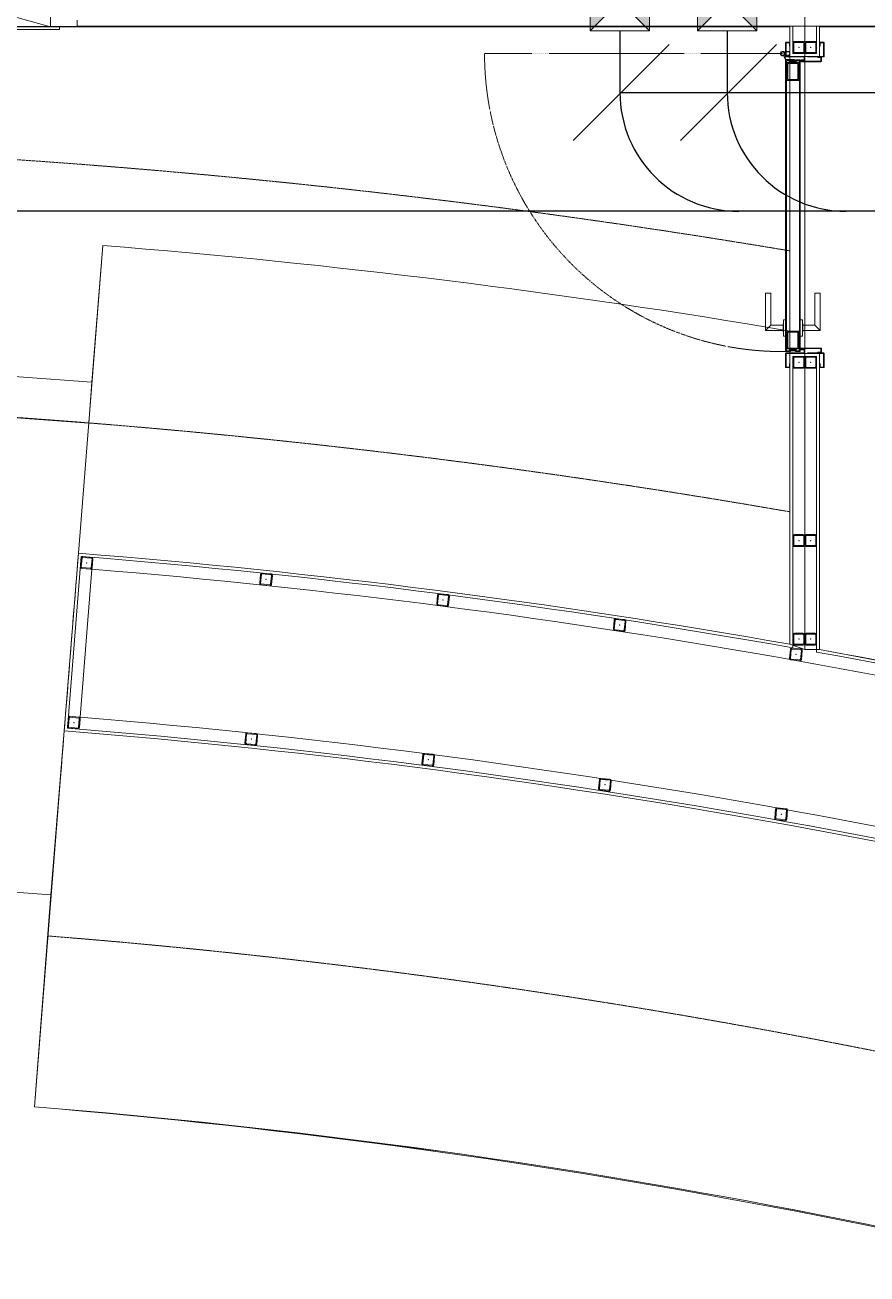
# Model space of a CAD drawing. Extents: x -2749 to 23780, y -1311 to 8245.
# Drawn here: x 4269.9 to 4553.5, y 1943 to 2363.6 of the extents above; entities that cross this region are included whole.
import ezdxf

# ---------------------------------------------------------------- set-up
doc = ezdxf.new("R2010")
doc.units = 0
doc.header["$MEASUREMENT"] = 0
doc.linetypes.add('DOT2', pattern=[0.125, 0, -0.125])
doc.linetypes.add('HIDDEN', pattern=[0.375, 0.25, -0.125])
doc.layers.get('0').update_dxf_attribs({"color": 9, "lineweight": 9})
for name, color, linetype, lineweight in [('06B', 9, 'Continuous', 9), ('06C', 9, 'Continuous', 9), ('06D', 9, 'Continuous', 9), ('10', 9, 'Continuous', 9), ('11', 9, 'Continuous', 9), ('14', 9, 'Continuous', 9), ('20', 9, 'DOT2', 9), ('30', 251, 'Continuous', 9), ('32-ekipman', 9, 'Continuous', 9), ('35', 9, 'Continuous', 9), ('40', 9, 'Continuous', 9), ('40B', 9, 'Continuous', 9), ('E-MODÜL HATTI', 6, 'Continuous', 30), ('E-YAZI', 7, 'Continuous', 30), ('H-DAMPER', 1, 'Continuous', 13)]:
    doc.layers.add(name, color=color, linetype=linetype, lineweight=lineweight)

# ---------------------------------------------------------------- blocks, each defined once
blk = doc.blocks.new('gr-p-barel kilitli kapı kolu')
at = {"flags": 128}
for points in [[(-0.9, 0.8), (-0.9, 4.9), (-11.7, 4.9), (-11.7, 6.7), (0.9, 6.7), (0.9, 0.8)], [(-0.8, 5), (0.8, 6.6)]]:
    blk.add_lwpolyline(points, dxfattribs=at)
blk.add_lwpolyline([(-2.75, 0), (-2.75, 0.7), (2.75, 0.7), (2.75, 0)])
blk.add_lwpolyline([(-1.3, 0.7), (1.3, 0.7), (1.3, 0.8), (-1.3, 0.8)], close=True)
blk = doc.blocks.new('prf-scr2')
at = {"linetype": 'DOT2', "ltscale": 10}
blk.add_line((0, 0.19), (0, -1.06), dxfattribs=at)
for p, q in [((0.09, -0.24), (-0.09, -0.2)), ((-0.09, -0.24), (0.09, -0.28)), ((0.09, -0.32), (-0.09, -0.28)), ((-0.09, -0.32), (0.09, -0.36)), ((0.09, -0.4), (-0.09, -0.36)), ((-0.09, -0.4), (0.09, -0.44)), ((0.09, -0.48), (-0.09, -0.44)), ((-0.09, -0.48), (0.09, -0.52)), ((0.09, -0.56), (-0.09, -0.52)), ((-0.09, -0.56), (0.09, -0.6)), ((0.09, -0.64), (-0.09, -0.6)), ((-0.09, -0.64), (0.09, -0.68)), ((0.09, -0.72), (-0.09, -0.68)), ((-0.09, -0.72), (0.09, -0.76)), ((0.06, -0.84), (-0.08, -0.76)), ((-0.07, -0.8), (0.06, -0.84)), ((0.09, -0.17), (0, -0.15)), ((0, -0.18), (0.09, -0.2))]:
    blk.add_line(p, q)
blk.add_lwpolyline([(0.23, 0), (-0.23, 0), (-0.23, -0.01), (-0.12, -0.14), (0.12, -0.14), (0.23, -0.01), (0.23, 0)], close=True)
for points in [[(0.23, -0.01), (-0.23, -0.01)], [(-0.09, -0.14), (-0.09, -0.2), (-0.12, -0.22), (-0.12, -0.23), (-0.09, -0.24), (-0.09, -0.28), (-0.12, -0.3), (-0.12, -0.31), (-0.09, -0.32), (-0.09, -0.36), (-0.12, -0.38), (-0.12, -0.39), (-0.09, -0.4), (-0.09, -0.44), (-0.12, -0.46), (-0.12, -0.46), (-0.09, -0.48), (-0.09, -0.52), (-0.12, -0.54), (-0.12, -0.54), (-0.09, -0.56), (-0.09, -0.6), (-0.12, -0.62), (-0.12, -0.62), (-0.09, -0.64), (-0.09, -0.68), (-0.12, -0.69), (-0.12, -0.7), (-0.09, -0.72), (-0.09, -0.73), (-0.08, -0.76), (-0.1, -0.77), (-0.1, -0.78), (-0.07, -0.8), (-0.01, -0.94), (0, -0.95), (0.01, -0.94), (0.08, -0.76), (0.09, -0.76), (0.12, -0.74), (0.12, -0.73), (0.09, -0.72), (0.09, -0.68), (0.12, -0.66), (0.12, -0.66), (0.09, -0.64), (0.09, -0.6), (0.12, -0.58), (0.12, -0.58), (0.09, -0.56), (0.09, -0.52), (0.12, -0.5), (0.12, -0.5), (0.09, -0.48), (0.09, -0.44), (0.12, -0.43), (0.12, -0.42), (0.09, -0.4), (0.09, -0.36), (0.12, -0.35), (0.12, -0.34), (0.09, -0.32), (0.09, -0.28), (0.12, -0.27), (0.12, -0.26), (0.09, -0.24), (0.09, -0.2), (0.12, -0.19), (0.12, -0.18), (0.09, -0.17), (0.09, -0.14)]]:
    blk.add_lwpolyline(points)
blk = doc.blocks.new('K-SAC-01')
at = {"layer": '10'}
for points in [[(-4.6, 11.2, -0.414214), (-4.5, 11.3), (-0.1, 11.3, -0.414214), (0, 11.2), (0, 5.9), (0.2, 5.9), (0.2, 11.2, 0.414214), (-0.1, 11.5), (-4.5, 11.5, 0.414214), (-4.8, 11.2), (-4.8, 10.3, 0.414214), (-4.5, 10), (-3.4, 10), (-3.4, 10.2), (-4.5, 10.2, -0.414214), (-4.6, 10.3)], [(0.2, 10.3, -0.414214), (0.5, 10.6), (1.5, 10.6, -0.414214), (1.8, 10.3), (1.8, 3.9, -0.414214), (1.5, 3.6, -0.414214), (1.2, 3.9), (1.2, 4.8), (0.2, 4.8), (0.2, -1.2, -0.414214), (-0.1, -1.5), (-4.5, -1.5, -0.414214), (-4.8, -1.2), (-4.8, -0.3, -0.414214), (-4.5, 0), (-3.4, 0), (-3.4, -0.2), (-4.5, -0.2, 0.414214), (-4.6, -0.3), (-4.6, -1.2, 0.414214), (-4.5, -1.3), (-0.1, -1.3, 0.414214), (0, -1.2), (0, 5), (1.4, 5), (1.4, 3.9, 0.414214), (1.5, 3.8, 0.414214), (1.6, 3.9), (1.6, 10.3, 0.414214), (1.5, 10.4), (0.5, 10.4, 0.414214), (0.4, 10.3), (0.4, 9.4), (0.2, 9.4)], [(99.8, 10.3, 0.414214), (99.5, 10.6), (98.5, 10.6, 0.414214), (98.2, 10.3), (98.2, 3.9, 0.414214), (98.5, 3.6, 0.414214), (98.8, 3.9), (98.8, 4.8), (99.8, 4.8), (99.8, -1.2, 0.414214), (100.1, -1.5), (104.5, -1.5, 0.414214), (104.8, -1.2), (104.8, -0.3, 0.414214), (104.5, 0), (103.4, 0), (103.4, -0.2), (104.5, -0.2, -0.414214), (104.6, -0.3), (104.6, -1.2, -0.414214), (104.5, -1.3), (100.1, -1.3, -0.414214), (100, -1.2), (100, 5), (98.6, 5), (98.6, 3.9, -0.414214), (98.5, 3.8, -0.414214), (98.4, 3.9), (98.4, 10.3, -0.414214), (98.5, 10.4), (99.5, 10.4, -0.414214), (99.6, 10.3), (99.6, 9.4), (99.8, 9.4)], [(104.6, 11.2, 0.414214), (104.5, 11.3), (100.1, 11.3, 0.414214), (100, 11.2), (100, 5.9), (99.8, 5.9), (99.8, 11.2, -0.414214), (100.1, 11.5), (104.5, 11.5, -0.414214), (104.8, 11.2), (104.8, 10.3, -0.414214), (104.5, 10), (103.4, 10), (103.4, 10.2), (104.5, 10.2, 0.414214), (104.6, 10.3)], [(-0.38, -2.01), (1, -1.37), (1, 1.5), (1.2, 1.5), (1.2, -1.5), (-0.27, -2.18, -14.796002)]]:
    blk.add_lwpolyline(points, format="xyb", close=True, dxfattribs=at)
for points in [[(98.8, 0.15), (98.8, 2.15), (99.1, 2.15), (99.1, 3.19), (1.5, 3.19), (1.5, 2.15), (1.8, 2.15), (1.8, 0.15), (1.5, 0.15), (1.5, 1.85), (1.2, 1.85), (1.2, 3.49), (99.4, 3.49), (99.4, 1.85), (99.1, 1.85), (99.1, 0.15)], [(98.8, 2.15), (98.8, 0.15), (99.4, 0.15), (99.4, -1.5), (1.2, -1.5), (1.2, 0.15), (1.8, 0.15), (1.8, 2.15), (2.1, 2.15), (2.1, -0.15), (1.5, -0.15), (1.5, -1.2), (99.1, -1.2), (99.1, -0.15), (98.5, -0.15), (98.5, 2.15), (98.8, 2.15)]]:
    blk.add_lwpolyline(points, dxfattribs=at)
for points in [[(2.1, 3), (8.1, 3), (8.1, -1), (2.1, -1)], [(2.4, 2.7), (7.8, 2.7), (7.8, -0.7), (2.4, -0.7)], [(98.5, 3), (92.5, 3), (92.5, -1), (98.5, -1)], [(98.2, 2.7), (92.8, 2.7), (92.8, -0.7), (98.2, -0.7)]]:
    blk.add_lwpolyline(points, close=True, dxfattribs=at)
blk.add_circle((-0.95, -2.5), 0.55, dxfattribs=at)
at = {"layer": '20', "linetype": 'HIDDEN'}
for points in [[(-0.2, -1.3), (-0.2, 0), (-1.7, 0), (-1.7, -1.3)], [(-0.4, -1.99), (-0.4, -0.2), (-1.5, -0.2), (-1.5, -1.99)]]:
    blk.add_lwpolyline(points, dxfattribs=at)
at = {"layer": '20'}
blk.add_lwpolyline([(-0.95, -2.5), (-0.95, -102.85)], dxfattribs=at)
blk.add_arc((-0.95, -2.5), 100.35, 270, 1.5131, dxfattribs=at)
at = {"layer": '06B'}
blk.add_blockref('gr-p-barel kilitli kapı kolu', (91.4, 3.51), dxfattribs=at)
at = {"layer": '06B', "xscale": -1, "rotation": 180}
blk.add_blockref('gr-p-barel kilitli kapı kolu', (91.4, -1.51), dxfattribs=at)
at = {"layer": '10', "xscale": -1, "rotation": 90}
blk.add_blockref('prf-scr2', (1.5, 1), dxfattribs=at)
at = {"layer": '10', "rotation": 270}
blk.add_blockref('prf-scr2', (99.1, 1.22), dxfattribs=at)
blk = doc.blocks.new('Prf-40x40')
for points in [[(1.5, -2), (-1.5, -2, -0.414214), (-2, -1.5), (-2, 1.5, -0.414214), (-1.5, 2), (1.5, 2, -0.414214), (2, 1.5), (2, -1.5, -0.414214)], [(1.5, -1.7), (-1.5, -1.7, -0.414214), (-1.7, -1.5), (-1.7, 1.5, -0.414214), (-1.5, 1.7), (1.5, 1.7, -0.414214), (1.7, 1.5), (1.7, -1.5, -0.414214)]]:
    blk.add_lwpolyline(points, format="xyb", close=True)
blk.add_point((0, 0))
blk = doc.blocks.new('p-krt-yangindolabi_vw')
at = {"linetype": 'Continuous'}
blk.add_lwpolyline([(-37.41, 54.8), (-36, 58.78), (-36, 44.76), (-47.25, 40.82), (-24.75, 40.82), (-36, 36.88), (-36, 25.98)], dxfattribs=at)
for points in [[(-36, 58.78), (-37.41, 54.8)], [(-36, 58.78), (-34.59, 54.8)]]:
    blk.add_lwpolyline(points)
for points in [[(-72, 20), (-75, 20), (-75, 21), (3, 21), (3, 20)], [(-72, 0), (0, 0), (0, 20), (-72, 20)], [(0, 20), (-72, 0), (0, 0)]]:
    blk.add_lwpolyline(points, close=True)
blk = doc.blocks.new('p-zemin kat')
at = {"layer": '06D'}
for points in [[(4532.5, 2357.5), (4532.5, 2363)], [(4532.5, 2248.5), (4532.5, 2158.29)]]:
    blk.add_lwpolyline(points, dxfattribs=at)
blk.add_lwpolyline([(4762.5, 2096.54, 0.047625), (4292.46, 2180.34), (4288.5, 2130.49, -0.050892), (4780.05, 2039.53, -0.049178)], format="xyb", dxfattribs=at)
at = {"layer": '11'}
for points in [[(4197.5, 2363), (4287.5, 2363.15)], [(4527.5, 2363), (4527.5, 2353), (4537.5, 2353), (4537.5, 2363)], [(4528.5, 2363), (4528.5, 2354), (4536.5, 2354), (4536.5, 2363)]]:
    blk.add_lwpolyline(points, dxfattribs=at)
for points in [[(4762.5, 2101.73, 0.022939), (4537.5, 2153.27), (4537.5, 2230), (4537.5, 2230), (4537.5, 2253), (4527.5, 2253), (4527.5, 2240), (4527.5, 2240), (4527.5, 2230), (4527.5, 2230), (4527.5, 2155.06, 0.024009), (4287.87, 2185.72), (4283.12, 2125.91, -0.05155), (4780.05, 2034.32, -0.05155)], [(4762.5, 2100.69, 0.02305), (4536.5, 2152.43), (4536.5, 2230), (4536.5, 2252), (4528.5, 2252), (4528.5, 2240), (4528.5, 2230), (4528.5, 2153.87, 0.024028), (4288.79, 2184.65), (4284.2, 2126.83, -0.051333), (4779.25, 2035.6, -0.051333)]]:
    blk.add_lwpolyline(points, format="xyb", dxfattribs=at)
at = {"layer": '14'}
blk.add_lwpolyline([(4782.5, 2365), (4782.5, 2363.15), (4287.5, 2363.15), (4287.5, 2365.15)], dxfattribs=at)
at = {"layer": '20', "linetype": 'HIDDEN', "lineweight": 0}
blk.add_arc((4088.57, -323.37), 2647.53, 80.45701, 156.55486, dxfattribs=at)
at = {"layer": '40'}
for points in [[(4537.5, 2153.27), (4537.5, 2253), (4527.5, 2253), (4527.5, 2353), (4537.5, 2353), (4537.5, 2363), (4760.5, 2363), (4760.5, 2102.28, 0.022733), (4537.5, 2153.27)], [(4780.58, 1901.49, 0.055627), (4273.07, 1999.31), (4283.12, 2125.91, -0.05155), (4780.05, 2034.32)], [(1851.16, 326.92), (3319.5, 326.92), (3319.5, 343), (3280.52, 343), (3280.5, 427), (3319.5, 427), (3319.5, 570), (4025.5, 570), (4025.5, 427), (4064.5, 427), (4064.5, 343), (3980.5, 343), (3980.5, 326.92), (4680.5, 326.92), (4680.5, 427), (4780.58, 427), (4780.58, 1901.49, 0.054196), (4273.07, 1999.31), (4278.59, 2070.68, 0.306949), (1935.27, 740.05), (1999.45, 708.36, 0.043245), (1856.49, 345)]]:
    blk.add_lwpolyline(points, format="xyb", close=True, dxfattribs=at)
at = {"layer": '40B'}
blk.add_lwpolyline([(1935.27, 740.05, -0.306949), (4278.59, 2070.68, 0.001238), (4287.87, 2185.72, -0.024009), (4527.5, 2155.06), (4532.5, 2153.27), (4532.5, 2372.5), (4200, 2372.5), (3990, 2372.5), (3990, 2405), (3287.33, 2405), (3287.33, 2825), (2222.5, 2825)], format="xyb", dxfattribs=at)
for points in [[(4532.5, 2156.79), (4532.5, 2372.5), (4782.5, 2372.5), (4782.5, 2102.28), (4762.5, 2102.28), (4760.5, 2102.28, 0.022733), (4537.5, 2153.27), (4532.5, 2153.27)], [(3364.5, 343), (3319.5, 343), (3319.5, 320), (1719.67, 320), (1719.67, 326.92), (1719.56, 328.25, -0.047611), (1885.58, 764.59), (1935.27, 740.05, -0.306949), (4278.59, 2070.68), (4283.12, 2125.91, -0.05155), (4780.05, 2034.32), (4787.5, 2034.32), (4787.5, 320), (4025.5, 320), (4025.5, 570), (3319.5, 570), (3319.5, 427), (3364.5, 427), (3364.5, 343)]]:
    blk.add_lwpolyline(points, format="xyb", close=True, dxfattribs=at)
at = {"rotation": 270}
blk.add_blockref('K-SAC-01', (4527.5, 2353), dxfattribs=at)
at = {"layer": '10', "xscale": -1}
for p in [(4530.5, 2356), (4534.5, 2356), (4530.5, 2250), (4534.5, 2250), (4530.5, 2190), (4534.5, 2190), (4530.5, 2156.79), (4534.5, 2156.79)]:
    blk.add_blockref('Prf-40x40', p, dxfattribs=at)
at = {"layer": '10', "xscale": -0.9999999999999998, "rotation": 354.7956545094888}
for p in [(4290.67, 2182.47), (4351.07, 2176.92), (4410.68, 2169.95), (4470.16, 2161.53), (4529.51, 2151.64), (4286.36, 2128.68), (4346.1, 2123.14), (4405.72, 2116.17), (4465.2, 2107.75), (4524.55, 2097.85)]:
    blk.add_blockref('Prf-40x40', p, dxfattribs=at)
at = {"layer": '32-ekipman', "xscale": -1, "rotation": 180}
blk.add_blockref('p-krt-yangindolabi_vw', (4278.5, 2383), dxfattribs=at)
blk = doc.blocks.new('A$C66886524')
h = blk.add_hatch(color=256)
h.paths.add_polyline_path([(0, 0), (10, 9.99), (0, 20)])
h.paths.add_polyline_path([(20, 19.99), (10, 9.99), (20, -0.01)])
for p, q in [((20, -0.01), (0, 20)), ((20, 19.99), (0, 0))]:
    blk.add_line(p, q)
blk.add_lwpolyline([(20, 19.99), (20, -0.01), (0, 0), (0, 20)], close=True)

msp = doc.modelspace()

# ---------------------------------------------------------------- linework, layer by layer
at = {"layer": '06C'}
msp.add_lwpolyline([(4527.5, 2260.54, 0.022253), (4296.1, 2289.32), (4287.87, 2185.72)], format="xyb", dxfattribs=at)
at = {"layer": '06C', "linetype": 'Continuous'}
msp.add_lwpolyline([(4283.12, 2125.91), (4273.07, 1999.31)], dxfattribs=at)
msp.add_arc((4088.57, -323.37), 2330, 72.7227, 85.45844, dxfattribs=at)
at = {"layer": '20', "linetype": 'HIDDEN'}
for points in [[(1754.32, 730, -0.342283), (4527.5, 2199.66, -0.342283)], [(4277.64, 2056.86, -0.053744), (4780.58, 1961.88, -0.051764)]]:
    msp.add_lwpolyline(points, format="xyb", dxfattribs=at)
at = {"layer": '30'}
msp.add_lwpolyline([(2407.82, 2803), (2580.5, 2803), (2580.5, 2743), (2664.5, 2743), (2664.5, 2803), (3280.5, 2803), (3280.5, 2740.5), (3280.5, 2740.5), (3280.5, 2803), (3280.92, 2803), (3280.92, 2363), (3364.5, 2363), (3364.5, 2405.04), (3980.5, 2405), (3980.5, 2363), (4527.5, 2363), (4527.5, 2260.54)], dxfattribs=at)
msp.add_lwpolyline([(4527.5, 2260.54, 0.022253), (4296.1, 2289.32), (4292.45, 2243.32, 0.306966), (1779.98, 816.75)], format="xyb", dxfattribs=at)
msp.add_lwpolyline([(1792.4, 810.61), (1779.98, 816.75, -0.306966), (4292.45, 2243.32), (4291.35, 2229.51, 0.306966)], format="xyb", close=True, dxfattribs=at)
at = {"layer": '35'}
msp.add_arc((4088.57, -323.37), 2401.58, 85.46185, 153.71717, dxfattribs=at)
at = {"layer": 'E-MODÜL HATTI', "ltscale": 50}
for p, q in [((4470.26, 2361.57), (4470.26, 2340.84)), ((4506.39, 2361.57), (4506.39, 2340.84)), ((4634.44, 2300.84), (2097.25, 2300.84))]:
    msp.add_line(p, q, dxfattribs=at)
for centre in [(4510.26, 2340.84), (4546.39, 2340.84)]:
    msp.add_arc(centre, 40, 180, 270, dxfattribs=at)
at = {"layer": 'E-YAZI', "color": 3}
for p, q in [((4486.82, 2357), (4454.49, 2324.68)), ((4522.94, 2357), (4490.62, 2324.68)), ((4470.26, 2340.84), (4809.19, 2340.84))]:
    msp.add_line(p, q, dxfattribs=at)

# ---------------------------------------------------------------- block references
msp.add_blockref('p-zemin kat', (0, 0))
at = {"layer": 'H-DAMPER'}
for p in [(4460.26, 2361.58), (4496.39, 2361.58)]:
    msp.add_blockref('A$C66886524', p, dxfattribs=at)

doc.saveas('drawing.dxf')
